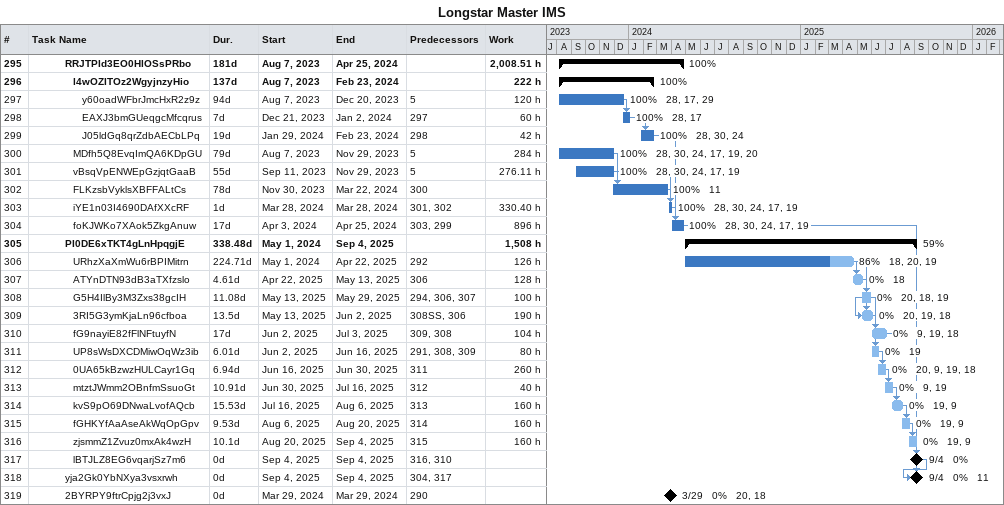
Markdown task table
Longstar Master IMS

| ID | Level | Task | Duration | Start | Finish | Predecessors | Resources | % complete | Work (h) |
|---|---|---|---|---|---|---|---|---|---|
| 295 | 5 | **RRJTPId3EO0HlOSsPRbo** | 181d | 2023-08-07 | 2024-04-25 |  |  | 100 | 2008.51 |
| 296 | 6 | **l4wOZITOz2WgyjnzyHio** | 137d | 2023-08-07 | 2024-02-23 |  |  | 100 | 222 |
| 297 | 7 | y60oadWFbrJmcHxR2z9z | 94d | 2023-08-07 | 2023-12-20 | 5 | 28, 17, 29 | 100 | 120 |
| 298 | 7 | EAXJ3bmGUeqgcMfcqrus | 7d | 2023-12-21 | 2024-01-02 | 297 | 28, 17 | 100 | 60 |
| 299 | 7 | J05ldGq8qrZdbAECbLPq | 19d | 2024-01-29 | 2024-02-23 | 298 | 28, 30, 24 | 100 | 42 |
| 300 | 6 | MDfh5Q8EvqImQA6KDpGU | 79d | 2023-08-07 | 2023-11-29 | 5 | 28, 30, 24, 17, 19, 20 | 100 | 284 |
| 301 | 6 | vBsqVpENWEpGzjqtGaaB | 55d | 2023-09-11 | 2023-11-29 | 5 | 28, 30, 24, 17, 19 | 100 | 276.11 |
| 302 | 6 | FLKzsbVyklsXBFFALtCs | 78d | 2023-11-30 | 2024-03-22 | 300 | 11 | 100 |  |
| 303 | 6 | iYE1n03I4690DAfXXcRF | 1d | 2024-03-28 | 2024-03-28 | 301, 302 | 28, 30, 24, 17, 19 | 100 | 330.40 |
| 304 | 6 | foKJWKo7XAok5ZkgAnuw | 17d | 2024-04-03 | 2024-04-25 | 303, 299 | 28, 30, 24, 17, 19 | 100 | 896 |
| 305 | 5 | **PI0DE6xTKT4gLnHpqgjE** | 338.48d | 2024-05-01 | 2025-09-04 |  |  | 59 | 1508 |
| 306 | 6 | URhzXaXmWu6rBPIMitrn | 224.71d | 2024-05-01 | 2025-04-22 | 292 | 18, 20, 19 | 86 | 126 |
| 307 | 6 | ATYnDTN93dB3aTXfzslo | 4.61d | 2025-04-22 | 2025-05-13 | 306 | 18 | 0 | 128 |
| 308 | 6 | G5H4IlBy3M3Zxs38gcIH | 11.08d | 2025-05-13 | 2025-05-29 | 294, 306, 307 | 20, 18, 19 | 0 | 100 |
| 309 | 6 | 3RI5G3ymKjaLn96cfboa | 13.5d | 2025-05-13 | 2025-06-02 | 308SS, 306 | 20, 19, 18 | 0 | 190 |
| 310 | 6 | fG9nayiE82fFlNFtuyfN | 17d | 2025-06-02 | 2025-07-03 | 309, 308 | 9, 19, 18 | 0 | 104 |
| 311 | 6 | UP8sWsDXCDMiwOqWz3ib | 6.01d | 2025-06-02 | 2025-06-16 | 291, 308, 309 | 19 | 0 | 80 |
| 312 | 6 | 0UA65kBzwzHULCayr1Gq | 6.94d | 2025-06-16 | 2025-06-30 | 311 | 20, 9, 19, 18 | 0 | 260 |
| 313 | 6 | mtztJWmm2OBnfmSsuoGt | 10.91d | 2025-06-30 | 2025-07-16 | 312 | 9, 19 | 0 | 40 |
| 314 | 6 | kvS9pO69DNwaLvofAQcb | 15.53d | 2025-07-16 | 2025-08-06 | 313 | 19, 9 | 0 | 160 |
| 315 | 6 | fGHKYfAaAseAkWqOpGpv | 9.53d | 2025-08-06 | 2025-08-20 | 314 | 19, 9 | 0 | 160 |
| 316 | 6 | zjsmmZ1Zvuz0mxAk4wzH | 10.1d | 2025-08-20 | 2025-09-04 | 315 | 19, 9 | 0 | 160 |
| 317 | 6 | lBTJLZ8EG6vqarjSz7m6 | 0d | 2025-09-04 | 2025-09-04 | 316, 310 |  | 0 |  |
| 318 | 5 | yja2Gk0YbNXya3vsxrwh | 0d | 2025-09-04 | 2025-09-04 | 304, 317 | 11 | 0 |  |
| 319 | 5 | 2BYRPY9ftrCpjg2j3vxJ | 0d | 2024-03-29 | 2024-03-29 | 290 | 20, 18 | 0 |  |
